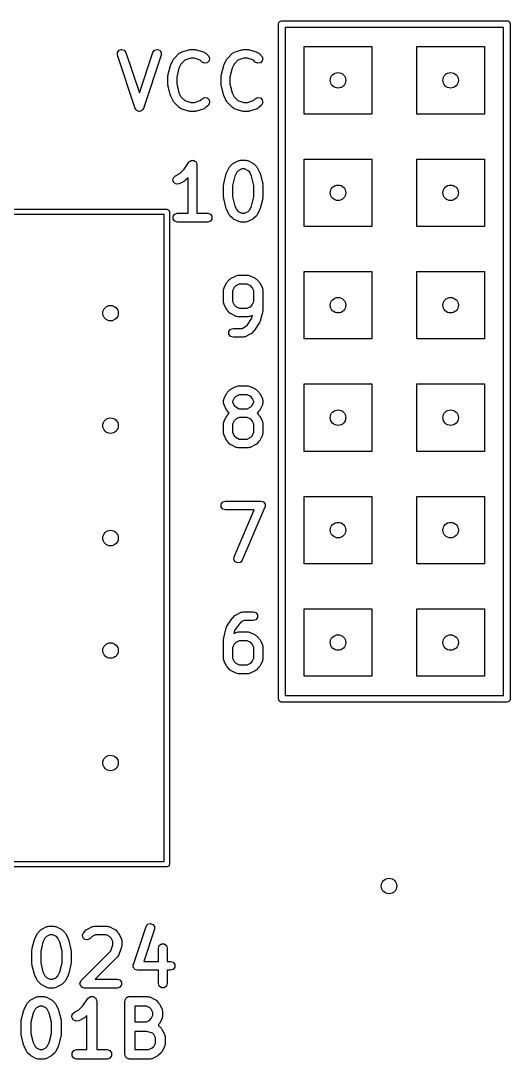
# Model space of a CAD drawing. Extents: x 0.3 to 1.31, y 0.25 to 1.75.
# Drawn here: x 0.873 to 1.308, y 0.246 to 1.169 of the extents above; entities that cross this region are included whole.
import ezdxf

# ---------------------------------------------------------------- set-up
doc = ezdxf.new("R2010")
doc.units = 0
doc.header["$MEASUREMENT"] = 0
doc.layers.add('BLACK', color=7, linetype='CONTINUOUS')

msp = doc.modelspace()

# ---------------------------------------------------------------- linework, layer by layer
at = {"layer": 'BLACK', "linetype": 'CONTINUOUS'}
for p, q in [((1.10177, 1.16654), (1.10184, 1.16692)), ((1.10177, 0.56654), (1.10177, 1.16654)), ((1.10182, 1.16705), (1.10188, 1.16716)), ((1.10184, 1.16692), (1.10182, 1.16705)), ((1.10188, 1.16716), (1.10195, 1.16755)), ((1.10195, 1.16755), (1.10244, 1.16813)), ((1.10244, 1.16813), (1.10283, 1.1688)), ((1.10283, 1.1688), (1.10308, 1.16889)), ((1.10308, 1.16889), (1.10325, 1.16909)), ((1.10325, 1.16909), (1.104, 1.16923)), ((1.104, 1.16923), (1.10472, 1.16949)), ((1.10472, 1.16949), (1.30472, 1.16949)), ((1.30472, 1.16949), (1.30511, 1.16942)), ((1.30511, 1.16942), (1.30524, 1.16944)), ((1.30524, 1.16944), (1.30535, 1.16938)), ((1.30535, 1.16938), (1.30573, 1.16931)), ((1.30573, 1.16931), (1.30632, 1.16882)), ((1.30632, 1.16882), (1.30699, 1.16843)), ((1.30699, 1.16843), (1.30708, 1.16818)), ((1.30708, 1.16818), (1.30728, 1.16801)), ((1.30728, 1.16801), (1.30741, 1.16726)), ((1.30741, 1.16726), (1.30768, 1.16654)), ((1.30768, 1.16654), (1.30768, 0.56654)), ((1.10768, 1.16358), (1.10768, 0.56949)), ((1.30177, 1.16358), (1.10768, 1.16358)), ((1.30177, 0.56949), (1.30177, 1.16358)), ((1.12472, 1.08654), (1.12472, 1.14654)), ((1.12472, 1.14654), (1.18472, 1.14654)), ((1.18472, 1.14654), (1.18472, 1.08654)), ((1.22472, 1.08654), (1.22472, 1.14654)), ((1.22472, 1.14654), (1.28472, 1.14654)), ((1.28472, 1.14654), (1.28472, 1.08654)), ((0.95868, 1.14124), (0.9601, 1.14322)), ((0.9587, 1.1388), (0.95868, 1.14124)), ((0.97445, 1.09156), (0.9587, 1.1388)), ((0.9601, 1.14322), (0.96241, 1.14399)), ((0.96241, 1.14399), (0.96473, 1.14325)), ((0.96473, 1.14325), (0.96617, 1.14129)), ((0.96617, 1.14129), (0.97818, 1.10526)), ((0.97818, 1.10526), (0.9902, 1.14129)), ((0.99767, 1.1388), (0.98192, 1.09156)), ((0.9902, 1.14129), (0.99164, 1.14325)), ((0.99164, 1.14325), (0.99396, 1.14399)), ((0.99396, 1.14399), (0.99627, 1.14322)), ((0.99627, 1.14322), (0.99769, 1.14124)), ((0.99769, 1.14124), (0.99767, 1.1388)), ((1.00886, 1.13552), (1.00915, 1.13608)), ((1.00915, 1.13608), (1.01364, 1.14058)), ((1.01364, 1.14058), (1.01445, 1.141)), ((1.01445, 1.141), (1.01518, 1.14153)), ((1.01518, 1.14153), (1.02193, 1.14378)), ((1.02382, 1.13611), (1.01856, 1.13436)), ((1.02193, 1.14378), (1.02257, 1.14379)), ((1.02257, 1.14379), (1.02318, 1.14399)), ((1.02318, 1.14399), (1.02768, 1.14399)), ((1.02704, 1.13611), (1.02382, 1.13611)), ((1.0323, 1.13436), (1.02704, 1.13611)), ((1.02768, 1.14399), (1.02828, 1.14379)), ((1.02828, 1.14379), (1.02892, 1.14378)), ((1.02892, 1.14378), (1.03567, 1.14153)), ((1.03567, 1.14153), (1.0364, 1.141)), ((1.0364, 1.141), (1.03721, 1.14058)), ((1.03721, 1.14058), (1.03946, 1.13833)), ((1.03946, 1.13833), (1.04056, 1.13617)), ((1.04056, 1.13617), (1.04018, 1.13376)), ((1.0561, 1.13552), (1.05639, 1.13608)), ((1.05639, 1.13608), (1.06089, 1.14058)), ((1.06089, 1.14058), (1.0617, 1.141)), ((1.0617, 1.141), (1.06243, 1.14153)), ((1.06243, 1.14153), (1.06918, 1.14378)), ((1.07106, 1.13611), (1.0658, 1.13436)), ((1.06918, 1.14378), (1.06982, 1.14379)), ((1.06982, 1.14379), (1.07042, 1.14399)), ((1.07042, 1.14399), (1.07492, 1.14399)), ((1.07428, 1.13611), (1.07106, 1.13611)), ((1.07954, 1.13436), (1.07428, 1.13611)), ((1.07492, 1.14399), (1.07553, 1.14379)), ((1.07553, 1.14379), (1.07617, 1.14378)), ((1.07617, 1.14378), (1.08292, 1.14153)), ((1.08292, 1.14153), (1.08365, 1.141)), ((1.08365, 1.141), (1.08445, 1.14058)), ((1.08445, 1.14058), (1.0867, 1.13833)), ((1.0867, 1.13833), (1.08781, 1.13617)), ((1.08781, 1.13617), (1.08743, 1.13376)), ((1.00361, 1.12076), (1.00586, 1.12976)), ((1.00586, 1.12976), (1.00609, 1.13013)), ((1.00609, 1.13013), (1.00616, 1.13056)), ((1.00616, 1.13056), (1.00841, 1.13506)), ((1.00841, 1.13506), (1.00886, 1.13552)), ((1.01339, 1.12743), (1.01137, 1.11932)), ((1.01517, 1.13097), (1.01339, 1.12743)), ((1.01856, 1.13436), (1.01517, 1.13097)), ((1.03389, 1.13277), (1.0323, 1.13436)), ((1.03606, 1.13166), (1.03389, 1.13277)), ((1.03846, 1.13204), (1.03606, 1.13166)), ((1.04018, 1.13376), (1.03846, 1.13204)), ((1.05085, 1.12076), (1.0531, 1.12976)), ((1.0531, 1.12976), (1.05334, 1.13013)), ((1.05334, 1.13013), (1.0534, 1.13056)), ((1.0534, 1.13056), (1.05565, 1.13506)), ((1.05565, 1.13506), (1.0561, 1.13552)), ((1.06064, 1.12743), (1.05861, 1.11932)), ((1.06241, 1.13097), (1.06064, 1.12743)), ((1.0658, 1.13436), (1.06241, 1.13097)), ((1.08114, 1.13277), (1.07954, 1.13436)), ((1.0833, 1.13166), (1.08114, 1.13277)), ((1.08571, 1.13204), (1.0833, 1.13166)), ((1.08743, 1.13376), (1.08571, 1.13204)), ((1.00349, 1.1198), (1.00364, 1.12027)), ((1.00349, 1.11305), (1.00349, 1.1198)), ((1.00364, 1.12027), (1.00361, 1.12076)), ((1.01137, 1.11932), (1.01137, 1.11354)), ((1.05074, 1.1198), (1.05089, 1.12027)), ((1.05074, 1.11305), (1.05074, 1.1198)), ((1.05089, 1.12027), (1.05085, 1.12076)), ((1.05861, 1.11932), (1.05861, 1.11354)), ((1.00364, 1.11259), (1.00349, 1.11305)), ((1.00361, 1.1121), (1.00364, 1.11259)), ((1.00586, 1.1031), (1.00361, 1.1121)), ((1.01137, 1.11354), (1.01339, 1.10543)), ((1.05089, 1.11259), (1.05074, 1.11305)), ((1.05085, 1.1121), (1.05089, 1.11259)), ((1.0531, 1.1031), (1.05085, 1.1121)), ((1.05861, 1.11354), (1.06064, 1.10543)), ((1.00609, 1.10273), (1.00586, 1.1031)), ((1.00616, 1.10229), (1.00609, 1.10273)), ((1.00841, 1.09779), (1.00616, 1.10229)), ((1.01339, 1.10543), (1.01517, 1.10189)), ((1.01517, 1.10189), (1.01856, 1.0985)), ((1.0323, 1.0985), (1.03389, 1.10009)), ((1.03389, 1.10009), (1.03606, 1.10119)), ((1.03606, 1.10119), (1.03846, 1.10081)), ((1.03846, 1.10081), (1.04018, 1.09909)), ((1.04018, 1.09909), (1.04056, 1.09669)), ((1.05334, 1.10273), (1.0531, 1.1031)), ((1.0534, 1.10229), (1.05334, 1.10273)), ((1.05565, 1.09779), (1.0534, 1.10229)), ((1.06064, 1.10543), (1.06241, 1.10189)), ((1.06241, 1.10189), (1.0658, 1.0985)), ((1.07954, 1.0985), (1.08114, 1.10009)), ((1.08114, 1.10009), (1.0833, 1.10119)), ((1.0833, 1.10119), (1.08571, 1.10081)), ((1.08571, 1.10081), (1.08743, 1.09909)), ((1.08743, 1.09909), (1.08781, 1.09669)), ((0.97515, 1.0906), (0.97445, 1.09156)), ((0.97585, 1.08964), (0.97515, 1.0906)), ((0.98121, 1.0906), (0.98052, 1.08964)), ((0.98192, 1.09156), (0.98121, 1.0906)), ((1.00886, 1.09734), (1.00841, 1.09779)), ((1.00915, 1.09677), (1.00886, 1.09734)), ((1.01364, 1.09227), (1.00915, 1.09677)), ((1.01445, 1.09186), (1.01364, 1.09227)), ((1.01518, 1.09132), (1.01445, 1.09186)), ((1.02193, 1.08907), (1.01518, 1.09132)), ((1.01856, 1.0985), (1.02382, 1.09674)), ((1.02382, 1.09674), (1.02704, 1.09674)), ((1.02704, 1.09674), (1.0323, 1.0985)), ((1.03567, 1.09132), (1.02892, 1.08907)), ((1.0364, 1.09186), (1.03567, 1.09132)), ((1.03721, 1.09227), (1.0364, 1.09186)), ((1.03946, 1.09452), (1.03721, 1.09227)), ((1.04056, 1.09669), (1.03946, 1.09452)), ((1.0561, 1.09734), (1.05565, 1.09779)), ((1.05639, 1.09677), (1.0561, 1.09734)), ((1.06089, 1.09227), (1.05639, 1.09677)), ((1.0617, 1.09186), (1.06089, 1.09227)), ((1.06243, 1.09132), (1.0617, 1.09186)), ((1.06918, 1.08907), (1.06243, 1.09132)), ((1.0658, 1.0985), (1.07106, 1.09674)), ((1.07106, 1.09674), (1.07428, 1.09674)), ((1.07428, 1.09674), (1.07954, 1.0985)), ((1.08292, 1.09132), (1.07617, 1.08907)), ((1.08365, 1.09186), (1.08292, 1.09132)), ((1.08445, 1.09227), (1.08365, 1.09186)), ((1.0867, 1.09452), (1.08445, 1.09227)), ((1.08781, 1.09669), (1.0867, 1.09452)), ((0.97588, 1.08963), (0.97585, 1.08964)), ((0.97589, 1.0896), (0.97588, 1.08963)), ((0.97703, 1.08924), (0.97589, 1.0896)), ((0.97815, 1.08887), (0.97703, 1.08924)), ((0.97818, 1.08888), (0.97815, 1.08887)), ((0.97821, 1.08887), (0.97818, 1.08888)), ((0.97934, 1.08924), (0.97821, 1.08887)), ((0.98047, 1.0896), (0.97934, 1.08924)), ((0.98049, 1.08963), (0.98047, 1.0896)), ((0.98052, 1.08964), (0.98049, 1.08963)), ((1.02257, 1.08907), (1.02193, 1.08907)), ((1.02318, 1.08887), (1.02257, 1.08907)), ((1.02768, 1.08887), (1.02318, 1.08887)), ((1.02828, 1.08907), (1.02768, 1.08887)), ((1.02892, 1.08907), (1.02828, 1.08907)), ((1.06982, 1.08907), (1.06918, 1.08907)), ((1.07042, 1.08887), (1.06982, 1.08907)), ((1.07492, 1.08887), (1.07042, 1.08887)), ((1.07553, 1.08907), (1.07492, 1.08887)), ((1.07617, 1.08907), (1.07553, 1.08907)), ((1.18472, 1.08654), (1.12472, 1.08654)), ((1.28472, 1.08654), (1.22472, 1.08654)), ((1.01787, 1.03738), (1.02215, 1.04381)), ((1.02215, 1.04381), (1.02222, 1.04386)), ((1.02222, 1.04386), (1.02224, 1.04394)), ((1.02224, 1.04394), (1.02317, 1.04461)), ((1.02317, 1.04461), (1.02406, 1.04532)), ((1.02406, 1.04532), (1.02414, 1.04532)), ((1.02414, 1.04532), (1.02421, 1.04537)), ((1.02421, 1.04537), (1.02535, 1.04537)), ((1.02535, 1.04537), (1.02649, 1.04541)), ((1.02649, 1.04541), (1.02656, 1.04537)), ((1.02656, 1.04537), (1.02664, 1.04537)), ((1.02664, 1.04537), (1.02757, 1.0447)), ((1.02757, 1.0447), (1.02852, 1.04406)), ((1.02852, 1.04406), (1.02855, 1.04399)), ((1.02855, 1.04399), (1.02861, 1.04394)), ((1.02861, 1.04394), (1.02897, 1.04285)), ((1.06191, 1.0429), (1.06641, 1.04515)), ((1.06641, 1.04515), (1.06731, 1.04528)), ((1.06731, 1.04528), (1.06817, 1.04556)), ((1.06817, 1.04556), (1.07267, 1.04556)), ((1.07267, 1.04556), (1.07353, 1.04528)), ((1.07353, 1.04528), (1.07443, 1.04515)), ((1.07443, 1.04515), (1.07893, 1.0429)), ((1.12472, 0.98654), (1.12472, 1.04654)), ((1.12472, 1.04654), (1.18472, 1.04654)), ((1.18472, 1.04654), (1.18472, 0.98654)), ((1.22472, 0.98654), (1.22472, 1.04654)), ((1.22472, 1.04654), (1.28472, 1.04654)), ((1.28472, 1.04654), (1.28472, 0.98654)), ((1.0141, 1.03361), (1.01787, 1.03738)), ((1.02897, 1.04285), (1.02936, 1.04178)), ((1.02936, 1.04178), (1.02934, 1.0417)), ((1.02934, 1.0417), (1.02936, 1.04162)), ((1.02936, 1.04162), (1.02936, 0.99832)), ((1.05559, 1.03395), (1.05565, 1.03439)), ((1.05565, 1.03439), (1.0579, 1.03889)), ((1.0579, 1.03889), (1.05835, 1.03934)), ((1.05835, 1.03934), (1.05864, 1.03991)), ((1.05864, 1.03991), (1.06089, 1.04216)), ((1.06089, 1.04216), (1.06146, 1.04245)), ((1.06146, 1.04245), (1.06191, 1.0429)), ((1.06466, 1.03479), (1.06289, 1.03125)), ((1.066, 1.03614), (1.06466, 1.03479)), ((1.0691, 1.03769), (1.066, 1.03614)), ((1.07174, 1.03769), (1.0691, 1.03769)), ((1.07484, 1.03614), (1.07174, 1.03769)), ((1.07619, 1.03479), (1.07484, 1.03614)), ((1.07796, 1.03125), (1.07619, 1.03479)), ((1.07893, 1.0429), (1.07939, 1.04245)), ((1.07939, 1.04245), (1.07996, 1.04216)), ((1.07996, 1.04216), (1.0822, 1.03991)), ((1.0822, 1.03991), (1.08249, 1.03934)), ((1.08249, 1.03934), (1.08294, 1.03889)), ((1.08294, 1.03889), (1.08519, 1.03439)), ((1.08519, 1.03439), (1.08526, 1.03395)), ((1.00804, 1.02754), (1.00844, 1.02994)), ((1.00912, 1.02536), (1.00804, 1.02754)), ((1.00844, 1.02994), (1.01017, 1.03165)), ((1.01128, 1.02424), (1.00912, 1.02536)), ((1.01017, 1.03165), (1.0141, 1.03361)), ((1.01819, 1.02685), (1.01369, 1.0246)), ((1.01864, 1.0273), (1.01819, 1.02685)), ((1.01921, 1.02759), (1.01864, 1.0273)), ((1.02149, 1.02987), (1.01921, 1.02759)), ((1.02149, 0.99832), (1.02149, 1.02987)), ((1.0531, 1.02458), (1.05535, 1.03358)), ((1.05535, 1.03358), (1.05559, 1.03395)), ((1.06289, 1.03125), (1.06086, 1.02314)), ((1.07998, 1.02314), (1.07796, 1.03125)), ((1.08526, 1.03395), (1.08549, 1.03358)), ((1.08549, 1.03358), (1.08774, 1.02458)), ((1.01369, 1.0246), (1.01128, 1.02424)), ((1.05299, 1.02363), (1.05314, 1.02409)), ((1.05299, 1.01238), (1.05299, 1.02363)), ((1.05314, 1.02409), (1.0531, 1.02458)), ((1.06086, 1.02314), (1.06086, 1.01286)), ((1.07998, 1.01286), (1.07998, 1.02314)), ((1.08774, 1.02458), (1.08771, 1.02409)), ((1.08771, 1.02409), (1.08786, 1.02363)), ((1.08786, 1.02363), (1.08786, 1.01238)), ((1.05314, 1.01191), (1.05299, 1.01238)), ((1.0531, 1.01142), (1.05314, 1.01191)), ((1.05535, 1.00242), (1.0531, 1.01142)), ((1.06086, 1.01286), (1.06289, 1.00475)), ((1.07796, 1.00475), (1.07998, 1.01286)), ((1.08774, 1.01142), (1.08549, 1.00242)), ((1.08786, 1.01238), (1.08771, 1.01191)), ((1.08771, 1.01191), (1.08774, 1.01142)), ((0.60256, 1.00181), (1.00256, 1.00181)), ((1.00256, 1.00181), (1.00423, 1.00112)), ((1.00423, 1.00112), (1.00492, 0.99945)), ((1.00492, 0.99945), (1.00492, 0.41945)), ((1.00819, 0.9956), (1.00962, 0.99757)), ((1.00962, 0.99757), (1.01193, 0.99832)), ((1.01193, 0.99832), (1.02149, 0.99832)), ((1.02936, 0.99832), (1.03893, 0.99832)), ((1.03893, 0.99832), (1.04124, 0.99757)), ((1.04124, 0.99757), (1.04267, 0.9956)), ((1.05559, 1.00205), (1.05535, 1.00242)), ((1.05565, 1.00162), (1.05559, 1.00205)), ((1.0579, 0.99712), (1.05565, 1.00162)), ((1.06289, 1.00475), (1.06466, 1.00121)), ((1.06466, 1.00121), (1.066, 0.99987)), ((1.066, 0.99987), (1.0691, 0.99832)), ((1.0691, 0.99832), (1.07174, 0.99832)), ((1.07174, 0.99832), (1.07484, 0.99987)), ((1.07484, 0.99987), (1.07619, 1.00121)), ((1.07619, 1.00121), (1.07796, 1.00475)), ((1.08519, 1.00162), (1.08294, 0.99712)), ((1.08526, 1.00205), (1.08519, 1.00162)), ((1.08549, 1.00242), (1.08526, 1.00205)), ((1.0002, 0.99709), (0.60492, 0.99709)), ((1.0002, 0.42181), (1.0002, 0.99709)), ((1.00819, 0.99316), (1.00819, 0.9956)), ((1.00962, 0.9912), (1.00819, 0.99316)), ((1.01193, 0.99044), (1.00962, 0.9912)), ((1.03893, 0.99044), (1.01193, 0.99044)), ((1.04124, 0.9912), (1.03893, 0.99044)), ((1.04267, 0.99316), (1.04124, 0.9912)), ((1.04267, 0.9956), (1.04267, 0.99316)), ((1.05835, 0.99666), (1.0579, 0.99712)), ((1.05864, 0.9961), (1.05835, 0.99666)), ((1.06089, 0.99385), (1.05864, 0.9961)), ((1.06146, 0.99356), (1.06089, 0.99385)), ((1.06191, 0.99311), (1.06146, 0.99356)), ((1.06641, 0.99086), (1.06191, 0.99311)), ((1.06731, 0.99072), (1.06641, 0.99086)), ((1.06817, 0.99044), (1.06731, 0.99072)), ((1.07267, 0.99044), (1.06817, 0.99044)), ((1.07353, 0.99072), (1.07267, 0.99044)), ((1.07443, 0.99086), (1.07353, 0.99072)), ((1.07893, 0.99311), (1.07443, 0.99086)), ((1.07939, 0.99356), (1.07893, 0.99311)), ((1.07996, 0.99385), (1.07939, 0.99356)), ((1.0822, 0.9961), (1.07996, 0.99385)), ((1.08249, 0.99666), (1.0822, 0.9961)), ((1.08294, 0.99712), (1.08249, 0.99666)), ((1.18472, 0.98654), (1.12472, 0.98654)), ((1.28472, 0.98654), (1.22472, 0.98654)), ((1.05966, 0.94053), (1.06416, 0.94278)), ((1.06416, 0.94278), (1.06506, 0.94292)), ((1.06506, 0.94292), (1.06592, 0.9432)), ((1.06592, 0.9432), (1.07492, 0.9432)), ((1.07492, 0.9432), (1.07578, 0.94292)), ((1.07578, 0.94292), (1.07668, 0.94278)), ((1.07668, 0.94278), (1.08118, 0.94053)), ((1.12472, 0.88654), (1.12472, 0.94654)), ((1.12472, 0.94654), (1.18472, 0.94654)), ((1.18472, 0.94654), (1.18472, 0.88654)), ((1.22472, 0.88654), (1.22472, 0.94654)), ((1.22472, 0.94654), (1.28472, 0.94654)), ((1.28472, 0.94654), (1.28472, 0.88654)), ((1.0534, 0.93202), (1.05565, 0.93652)), ((1.05565, 0.93652), (1.0561, 0.93698)), ((1.0561, 0.93698), (1.05639, 0.93755)), ((1.05639, 0.93755), (1.05864, 0.9398)), ((1.05864, 0.9398), (1.05921, 0.94009)), ((1.05921, 0.94009), (1.05966, 0.94053)), ((1.06376, 0.93378), (1.06241, 0.93243)), ((1.06685, 0.93533), (1.06376, 0.93378)), ((1.07399, 0.93533), (1.06685, 0.93533)), ((1.07709, 0.93378), (1.07399, 0.93533)), ((1.07843, 0.93243), (1.07709, 0.93378)), ((1.08118, 0.94053), (1.08164, 0.94009)), ((1.08164, 0.94009), (1.0822, 0.9398)), ((1.0822, 0.9398), (1.08445, 0.93755)), ((1.08445, 0.93755), (1.08474, 0.93698)), ((1.08474, 0.93698), (1.08519, 0.93652)), ((1.08519, 0.93652), (1.08744, 0.93202)), ((1.05299, 0.93026), (1.05327, 0.93113)), ((1.05299, 0.91901), (1.05299, 0.93026)), ((1.05327, 0.93113), (1.0534, 0.93202)), ((1.06241, 0.93243), (1.06086, 0.92933)), ((1.06086, 0.92933), (1.06086, 0.91994)), ((1.07998, 0.92933), (1.07843, 0.93243)), ((1.07998, 0.91994), (1.07998, 0.92933)), ((1.08744, 0.93202), (1.08758, 0.93113)), ((1.08758, 0.93113), (1.08786, 0.93026)), ((1.08786, 0.93026), (1.08786, 0.91227)), ((1.05327, 0.91815), (1.05299, 0.91901)), ((1.0534, 0.91725), (1.05327, 0.91815)), ((1.05565, 0.91275), (1.0534, 0.91725)), ((1.06086, 0.91994), (1.06241, 0.91685)), ((1.06241, 0.91685), (1.06376, 0.9155)), ((1.06376, 0.9155), (1.06685, 0.91395)), ((1.07399, 0.91395), (1.07709, 0.9155)), ((1.07709, 0.9155), (1.07843, 0.91685)), ((1.07843, 0.91685), (1.07998, 0.91994)), ((1.0561, 0.9123), (1.05565, 0.91275)), ((1.05639, 0.91173), (1.0561, 0.9123)), ((1.05864, 0.90948), (1.05639, 0.91173)), ((1.05921, 0.90919), (1.05864, 0.90948)), ((1.05966, 0.90874), (1.05921, 0.90919)), ((1.06416, 0.90649), (1.05966, 0.90874)), ((1.06506, 0.90636), (1.06416, 0.90649)), ((1.06592, 0.90608), (1.06506, 0.90636)), ((1.07492, 0.90608), (1.06592, 0.90608)), ((1.06685, 0.91395), (1.07399, 0.91395)), ((1.07578, 0.90636), (1.07492, 0.90608)), ((1.07668, 0.90649), (1.07578, 0.90636)), ((1.07867, 0.90749), (1.07668, 0.90649)), ((1.07802, 0.90488), (1.07867, 0.90749)), ((1.08774, 0.91131), (1.08549, 0.90231)), ((1.08786, 0.91227), (1.08771, 0.9118)), ((1.08771, 0.9118), (1.08774, 0.91131)), ((1.05911, 0.8952), (1.06142, 0.89596)), ((1.06142, 0.89596), (1.06949, 0.89596)), ((1.06949, 0.89596), (1.07259, 0.8975)), ((1.07259, 0.8975), (1.07411, 0.89903)), ((1.07411, 0.89903), (1.07802, 0.90488)), ((1.08495, 0.90108), (1.08045, 0.89433)), ((1.08513, 0.90174), (1.08495, 0.90108)), ((1.08549, 0.90231), (1.08513, 0.90174)), ((1.05768, 0.89323), (1.05911, 0.8952)), ((1.05768, 0.8908), (1.05768, 0.89323)), ((1.05911, 0.88883), (1.05768, 0.8908)), ((1.06142, 0.88808), (1.05911, 0.88883)), ((1.07042, 0.88808), (1.06142, 0.88808)), ((1.07129, 0.88836), (1.07042, 0.88808)), ((1.07218, 0.8885), (1.07129, 0.88836)), ((1.07668, 0.89075), (1.07218, 0.8885)), ((1.07714, 0.89119), (1.07668, 0.89075)), ((1.07771, 0.89148), (1.07714, 0.89119)), ((1.07996, 0.89373), (1.07771, 0.89148)), ((1.08014, 0.89409), (1.07996, 0.89373)), ((1.08045, 0.89433), (1.08014, 0.89409)), ((1.18472, 0.88654), (1.12472, 0.88654)), ((1.28472, 0.88654), (1.22472, 0.88654)), ((1.05639, 0.83912), (1.05864, 0.84137)), ((1.05864, 0.84137), (1.05921, 0.84166)), ((1.05921, 0.84166), (1.05966, 0.84211)), ((1.05966, 0.84211), (1.06416, 0.84436)), ((1.06416, 0.84436), (1.06506, 0.84449)), ((1.06506, 0.84449), (1.06592, 0.84477)), ((1.06592, 0.84477), (1.07492, 0.84477)), ((1.07492, 0.84477), (1.07578, 0.84449)), ((1.07578, 0.84449), (1.07668, 0.84436)), ((1.07668, 0.84436), (1.08118, 0.84211)), ((1.08118, 0.84211), (1.08164, 0.84166)), ((1.08164, 0.84166), (1.0822, 0.84137)), ((1.0822, 0.84137), (1.08445, 0.83912)), ((1.12472, 0.78654), (1.12472, 0.84654)), ((1.12472, 0.84654), (1.18472, 0.84654)), ((1.18472, 0.84654), (1.18472, 0.78654)), ((1.22472, 0.78654), (1.22472, 0.84654)), ((1.22472, 0.84654), (1.28472, 0.84654)), ((1.28472, 0.84654), (1.28472, 0.78654)), ((1.05299, 0.83184), (1.05327, 0.8327)), ((1.05299, 0.82959), (1.05299, 0.83184)), ((1.05327, 0.8327), (1.0534, 0.8336)), ((1.0534, 0.8336), (1.05565, 0.8381)), ((1.05565, 0.8381), (1.0561, 0.83855)), ((1.0561, 0.83855), (1.05639, 0.83912)), ((1.06241, 0.83401), (1.06086, 0.83091)), ((1.06376, 0.83535), (1.06241, 0.83401)), ((1.06685, 0.8369), (1.06376, 0.83535)), ((1.07399, 0.8369), (1.06685, 0.8369)), ((1.07709, 0.83535), (1.07399, 0.8369)), ((1.07843, 0.83401), (1.07709, 0.83535)), ((1.07998, 0.83091), (1.07843, 0.83401)), ((1.08445, 0.83912), (1.08474, 0.83855)), ((1.08474, 0.83855), (1.08519, 0.8381)), ((1.08519, 0.8381), (1.08744, 0.8336)), ((1.08744, 0.8336), (1.08758, 0.8327)), ((1.08758, 0.8327), (1.08786, 0.83184)), ((1.08786, 0.83184), (1.08786, 0.82959)), ((1.05327, 0.82873), (1.05299, 0.82959)), ((1.0534, 0.82783), (1.05327, 0.82873)), ((1.05565, 0.82333), (1.0534, 0.82783)), ((1.0561, 0.82287), (1.05565, 0.82333)), ((1.05639, 0.8223), (1.0561, 0.82287)), ((1.05811, 0.82059), (1.05639, 0.8223)), ((1.06086, 0.83091), (1.06086, 0.83052)), ((1.06086, 0.83052), (1.06241, 0.82742)), ((1.06241, 0.82742), (1.06376, 0.82607)), ((1.06376, 0.82607), (1.06685, 0.82453)), ((1.06685, 0.82453), (1.07399, 0.82453)), ((1.07399, 0.82453), (1.07709, 0.82607)), ((1.07709, 0.82607), (1.07843, 0.82742)), ((1.07843, 0.82742), (1.07998, 0.83052)), ((1.07998, 0.83052), (1.07998, 0.83091)), ((1.08445, 0.8223), (1.08274, 0.82059)), ((1.08474, 0.82287), (1.08445, 0.8223)), ((1.08519, 0.82333), (1.08474, 0.82287)), ((1.08744, 0.82783), (1.08519, 0.82333)), ((1.08758, 0.82873), (1.08744, 0.82783)), ((1.08786, 0.82959), (1.08758, 0.82873)), ((1.05327, 0.81245), (1.0534, 0.81335)), ((1.0534, 0.81335), (1.05565, 0.81785)), ((1.05565, 0.81785), (1.0561, 0.81831)), ((1.0561, 0.81831), (1.05639, 0.81887)), ((1.05639, 0.81887), (1.05811, 0.82059)), ((1.06241, 0.81376), (1.06086, 0.81066)), ((1.06376, 0.8151), (1.06241, 0.81376)), ((1.06685, 0.81665), (1.06376, 0.8151)), ((1.07399, 0.81665), (1.06685, 0.81665)), ((1.07709, 0.8151), (1.07399, 0.81665)), ((1.07843, 0.81376), (1.07709, 0.8151)), ((1.07998, 0.81066), (1.07843, 0.81376)), ((1.08274, 0.82059), (1.08445, 0.81887)), ((1.08445, 0.81887), (1.08474, 0.81831)), ((1.08474, 0.81831), (1.08519, 0.81785)), ((1.08519, 0.81785), (1.08744, 0.81335)), ((1.08744, 0.81335), (1.08758, 0.81245)), ((1.05299, 0.81159), (1.05327, 0.81245)), ((1.05299, 0.80259), (1.05299, 0.81159)), ((1.06086, 0.81066), (1.06086, 0.80352)), ((1.06086, 0.80352), (1.06241, 0.80042)), ((1.07843, 0.80042), (1.07998, 0.80352)), ((1.07998, 0.80352), (1.07998, 0.81066)), ((1.08758, 0.81245), (1.08786, 0.81159)), ((1.08786, 0.81159), (1.08786, 0.80259)), ((1.05327, 0.80173), (1.05299, 0.80259)), ((1.0534, 0.80083), (1.05327, 0.80173)), ((1.05565, 0.79633), (1.0534, 0.80083)), ((1.0561, 0.79588), (1.05565, 0.79633)), ((1.05639, 0.79531), (1.0561, 0.79588)), ((1.05864, 0.79306), (1.05639, 0.79531)), ((1.06241, 0.80042), (1.06376, 0.79908)), ((1.06376, 0.79908), (1.06685, 0.79753)), ((1.06685, 0.79753), (1.07399, 0.79753)), ((1.07399, 0.79753), (1.07709, 0.79908)), ((1.07709, 0.79908), (1.07843, 0.80042)), ((1.08445, 0.79531), (1.0822, 0.79306)), ((1.08474, 0.79588), (1.08445, 0.79531)), ((1.08519, 0.79633), (1.08474, 0.79588)), ((1.08744, 0.80083), (1.08519, 0.79633)), ((1.08758, 0.80173), (1.08744, 0.80083)), ((1.08786, 0.80259), (1.08758, 0.80173)), ((1.05921, 0.79277), (1.05864, 0.79306)), ((1.05966, 0.79232), (1.05921, 0.79277)), ((1.06416, 0.79007), (1.05966, 0.79232)), ((1.06506, 0.78994), (1.06416, 0.79007)), ((1.06592, 0.78966), (1.06506, 0.78994)), ((1.07492, 0.78966), (1.06592, 0.78966)), ((1.07578, 0.78994), (1.07492, 0.78966)), ((1.07668, 0.79007), (1.07578, 0.78994)), ((1.08118, 0.79232), (1.07668, 0.79007)), ((1.08164, 0.79277), (1.08118, 0.79232)), ((1.0822, 0.79306), (1.08164, 0.79277)), ((1.18472, 0.78654), (1.12472, 0.78654)), ((1.28472, 0.78654), (1.22472, 0.78654)), ((1.05093, 0.73969), (1.05236, 0.74166)), ((1.05093, 0.73726), (1.05093, 0.73969)), ((1.05236, 0.74166), (1.05467, 0.74241)), ((1.05467, 0.74241), (1.08617, 0.74241)), ((1.08617, 0.74241), (1.08635, 0.74235)), ((1.08635, 0.74235), (1.08653, 0.7424)), ((1.08653, 0.7424), (1.08749, 0.74198)), ((1.08749, 0.74198), (1.08848, 0.74166)), ((1.08848, 0.74166), (1.08859, 0.74151)), ((1.08859, 0.74151), (1.08876, 0.74144)), ((1.08876, 0.74144), (1.0893, 0.74054)), ((1.0893, 0.74054), (1.08991, 0.73969)), ((1.08991, 0.73969), (1.08991, 0.73951)), ((1.08991, 0.73951), (1.09001, 0.73935)), ((1.09001, 0.73935), (1.08991, 0.7383)), ((1.12472, 0.68654), (1.12472, 0.74654)), ((1.12472, 0.74654), (1.18472, 0.74654)), ((1.18472, 0.74654), (1.18472, 0.68654)), ((1.22472, 0.68654), (1.22472, 0.74654)), ((1.22472, 0.74654), (1.28472, 0.74654)), ((1.28472, 0.74654), (1.28472, 0.68654)), ((1.05236, 0.73529), (1.05093, 0.73726)), ((1.05467, 0.73454), (1.05236, 0.73529)), ((1.0802, 0.73454), (1.05467, 0.73454)), ((1.0623, 0.69278), (1.0802, 0.73454)), ((1.08979, 0.73692), (1.06954, 0.68968)), ((1.08981, 0.73711), (1.08979, 0.73692)), ((1.08991, 0.73726), (1.08981, 0.73711)), ((1.08991, 0.7383), (1.08991, 0.73726)), ((1.06208, 0.69036), (1.0623, 0.69278)), ((1.06333, 0.68827), (1.06208, 0.69036)), ((1.06557, 0.68731), (1.06333, 0.68827)), ((1.06794, 0.68785), (1.06557, 0.68731)), ((1.06954, 0.68968), (1.06794, 0.68785)), ((1.18472, 0.68654), (1.12472, 0.68654)), ((1.28472, 0.68654), (1.22472, 0.68654)), ((1.12472, 0.58654), (1.12472, 0.64654)), ((1.12472, 0.64654), (1.18472, 0.64654)), ((1.18472, 0.64654), (1.18472, 0.58654)), ((1.22472, 0.58654), (1.22472, 0.64654)), ((1.22472, 0.64654), (1.28472, 0.64654)), ((1.28472, 0.64654), (1.28472, 0.58654)), ((1.0559, 0.63098), (1.0604, 0.63773)), ((1.0604, 0.63773), (1.06071, 0.63798)), ((1.06071, 0.63798), (1.06089, 0.63833)), ((1.06089, 0.63833), (1.06314, 0.64058)), ((1.06314, 0.64058), (1.06371, 0.64087)), ((1.06371, 0.64087), (1.06416, 0.64132)), ((1.06416, 0.64132), (1.06866, 0.64357)), ((1.06866, 0.64357), (1.06956, 0.64371)), ((1.06956, 0.64371), (1.07042, 0.64399)), ((1.07042, 0.64399), (1.07942, 0.64399)), ((1.07942, 0.64399), (1.08174, 0.64323)), ((1.08174, 0.64323), (1.08317, 0.64127)), ((1.08317, 0.63883), (1.08174, 0.63686)), ((1.08317, 0.64127), (1.08317, 0.63883)), ((1.0531, 0.62076), (1.05535, 0.62976)), ((1.05535, 0.62976), (1.05571, 0.63033)), ((1.05571, 0.63033), (1.0559, 0.63098)), ((1.06673, 0.63304), (1.06283, 0.62718)), ((1.06825, 0.63456), (1.06673, 0.63304)), ((1.07135, 0.63611), (1.06825, 0.63456)), ((1.07942, 0.63611), (1.07135, 0.63611)), ((1.08174, 0.63686), (1.07942, 0.63611)), ((1.05299, 0.6198), (1.05314, 0.62027)), ((1.05299, 0.6018), (1.05299, 0.6198)), ((1.05314, 0.62027), (1.0531, 0.62076)), ((1.06283, 0.62718), (1.06218, 0.62458)), ((1.06218, 0.62458), (1.06416, 0.62557)), ((1.06416, 0.62557), (1.06506, 0.62571)), ((1.06506, 0.62571), (1.06592, 0.62599)), ((1.06592, 0.62599), (1.07492, 0.62599)), ((1.07492, 0.62599), (1.07578, 0.62571)), ((1.07578, 0.62571), (1.07668, 0.62557)), ((1.07668, 0.62557), (1.08118, 0.62332)), ((1.08118, 0.62332), (1.08164, 0.62288)), ((1.08164, 0.62288), (1.0822, 0.62259)), ((1.0822, 0.62259), (1.08445, 0.62034)), ((1.08445, 0.62034), (1.08474, 0.61977)), ((1.08474, 0.61977), (1.08519, 0.61931)), ((1.08519, 0.61931), (1.08744, 0.61481)), ((1.06241, 0.61522), (1.06086, 0.61212)), ((1.06086, 0.61212), (1.06086, 0.60273)), ((1.06376, 0.61657), (1.06241, 0.61522)), ((1.06685, 0.61811), (1.06376, 0.61657)), ((1.07399, 0.61811), (1.06685, 0.61811)), ((1.07709, 0.61657), (1.07399, 0.61811)), ((1.07843, 0.61522), (1.07709, 0.61657)), ((1.07998, 0.61212), (1.07843, 0.61522)), ((1.07998, 0.60273), (1.07998, 0.61212)), ((1.08744, 0.61481), (1.08758, 0.61392)), ((1.08758, 0.61392), (1.08786, 0.61305)), ((1.08786, 0.61305), (1.08786, 0.6018)), ((1.05327, 0.60094), (1.05299, 0.6018)), ((1.0534, 0.60004), (1.05327, 0.60094)), ((1.06086, 0.60273), (1.06241, 0.59964)), ((1.07843, 0.59964), (1.07998, 0.60273)), ((1.08758, 0.60094), (1.08744, 0.60004)), ((1.08786, 0.6018), (1.08758, 0.60094)), ((1.05565, 0.59554), (1.0534, 0.60004)), ((1.0561, 0.59509), (1.05565, 0.59554)), ((1.05639, 0.59452), (1.0561, 0.59509)), ((1.05864, 0.59227), (1.05639, 0.59452)), ((1.05921, 0.59198), (1.05864, 0.59227)), ((1.05966, 0.59153), (1.05921, 0.59198)), ((1.06416, 0.58928), (1.05966, 0.59153)), ((1.06241, 0.59964), (1.06376, 0.59829)), ((1.06376, 0.59829), (1.06685, 0.59674)), ((1.06685, 0.59674), (1.07399, 0.59674)), ((1.07399, 0.59674), (1.07709, 0.59829)), ((1.08118, 0.59153), (1.07668, 0.58928)), ((1.07709, 0.59829), (1.07843, 0.59964)), ((1.08164, 0.59198), (1.08118, 0.59153)), ((1.0822, 0.59227), (1.08164, 0.59198)), ((1.08445, 0.59452), (1.0822, 0.59227)), ((1.08474, 0.59509), (1.08445, 0.59452)), ((1.08519, 0.59554), (1.08474, 0.59509)), ((1.08744, 0.60004), (1.08519, 0.59554)), ((1.06506, 0.58915), (1.06416, 0.58928)), ((1.06592, 0.58887), (1.06506, 0.58915)), ((1.07492, 0.58887), (1.06592, 0.58887)), ((1.07578, 0.58915), (1.07492, 0.58887)), ((1.07668, 0.58928), (1.07578, 0.58915)), ((1.18472, 0.58654), (1.12472, 0.58654)), ((1.28472, 0.58654), (1.22472, 0.58654)), ((1.10203, 0.56581), (1.10177, 0.56654)), ((1.10217, 0.56506), (1.10203, 0.56581)), ((1.10237, 0.56489), (1.10217, 0.56506)), ((1.10246, 0.56464), (1.10237, 0.56489)), ((1.10313, 0.56425), (1.10246, 0.56464)), ((1.10371, 0.56376), (1.10313, 0.56425)), ((1.1041, 0.56369), (1.10371, 0.56376)), ((1.10421, 0.56363), (1.1041, 0.56369)), ((1.10434, 0.56365), (1.10421, 0.56363)), ((1.10472, 0.56358), (1.10434, 0.56365)), ((1.30472, 0.56358), (1.10472, 0.56358)), ((1.10768, 0.56949), (1.30177, 0.56949)), ((1.30545, 0.56385), (1.30472, 0.56358)), ((1.3062, 0.56398), (1.30545, 0.56385)), ((1.30637, 0.56418), (1.3062, 0.56398)), ((1.30662, 0.56427), (1.30637, 0.56418)), ((1.30701, 0.56494), (1.30662, 0.56427)), ((1.3075, 0.56553), (1.30701, 0.56494)), ((1.30757, 0.56591), (1.3075, 0.56553)), ((1.30763, 0.56602), (1.30757, 0.56591)), ((1.30768, 0.56654), (1.30761, 0.56615)), ((1.30761, 0.56615), (1.30763, 0.56602)), ((1.00256, 0.41709), (0.60256, 0.41709)), ((0.60492, 0.42181), (1.0002, 0.42181)), ((1.00423, 0.41778), (1.00256, 0.41709)), ((1.00492, 0.41945), (1.00423, 0.41778)), ((0.88829, 0.35881), (0.89054, 0.36106)), ((0.89054, 0.36106), (0.89111, 0.36135)), ((0.89111, 0.36135), (0.89157, 0.36179)), ((0.89157, 0.36179), (0.89606, 0.36404)), ((0.89606, 0.36404), (0.89696, 0.36418)), ((0.89696, 0.36418), (0.89783, 0.36446)), ((0.89783, 0.36446), (0.90232, 0.36446)), ((0.90232, 0.36446), (0.90319, 0.36418)), ((0.90319, 0.36418), (0.90409, 0.36404)), ((0.90409, 0.36404), (0.90858, 0.36179)), ((0.90858, 0.36179), (0.90904, 0.36135)), ((0.90904, 0.36135), (0.90961, 0.36106)), ((0.90961, 0.36106), (0.91186, 0.35881)), ((0.92879, 0.35881), (0.93104, 0.36106)), ((0.93104, 0.36106), (0.93161, 0.36135)), ((0.93161, 0.36135), (0.93206, 0.36179)), ((0.93206, 0.36179), (0.93656, 0.36404)), ((0.93656, 0.36404), (0.93746, 0.36418)), ((0.93746, 0.36418), (0.93832, 0.36446)), ((0.93832, 0.36446), (0.94957, 0.36446)), ((0.94957, 0.36446), (0.95043, 0.36418)), ((0.95043, 0.36418), (0.95133, 0.36404)), ((0.95133, 0.36404), (0.95583, 0.36179)), ((0.95583, 0.36179), (0.95628, 0.36135)), ((0.95628, 0.36135), (0.95685, 0.36106)), ((0.95685, 0.36106), (0.9591, 0.35881)), ((0.97283, 0.33027), (0.98408, 0.36402)), ((0.99155, 0.36153), (0.98203, 0.33296)), ((0.98408, 0.36402), (0.98552, 0.36597)), ((0.98552, 0.36597), (0.98784, 0.36671)), ((0.98784, 0.36671), (0.99015, 0.36594)), ((0.99015, 0.36594), (0.99157, 0.36396)), ((0.99157, 0.36396), (0.99155, 0.36153)), ((0.88276, 0.34348), (0.88501, 0.35248)), ((0.88501, 0.35248), (0.88524, 0.35285)), ((0.88524, 0.35285), (0.88531, 0.35328)), ((0.88531, 0.35328), (0.88755, 0.35778)), ((0.88755, 0.35778), (0.888, 0.35824)), ((0.888, 0.35824), (0.88829, 0.35881)), ((0.89431, 0.35369), (0.89254, 0.35015)), ((0.89566, 0.35504), (0.89431, 0.35369)), ((0.89875, 0.35658), (0.89566, 0.35504)), ((0.9014, 0.35658), (0.89875, 0.35658)), ((0.90449, 0.35504), (0.9014, 0.35658)), ((0.90584, 0.35369), (0.90449, 0.35504)), ((0.90761, 0.35015), (0.90584, 0.35369)), ((0.91186, 0.35881), (0.91215, 0.35824)), ((0.91215, 0.35824), (0.9126, 0.35778)), ((0.9126, 0.35778), (0.91485, 0.35328)), ((0.91485, 0.35328), (0.91491, 0.35285)), ((0.91491, 0.35285), (0.91514, 0.35248)), ((0.91514, 0.35248), (0.91739, 0.34348)), ((0.92768, 0.35664), (0.92879, 0.35881)), ((0.92806, 0.35424), (0.92768, 0.35664)), ((0.92978, 0.35251), (0.92806, 0.35424)), ((0.93219, 0.35213), (0.92978, 0.35251)), ((0.93435, 0.35324), (0.93219, 0.35213)), ((0.93615, 0.35504), (0.93435, 0.35324)), ((0.93925, 0.35658), (0.93615, 0.35504)), ((0.94864, 0.35658), (0.93925, 0.35658)), ((0.95174, 0.35504), (0.94864, 0.35658)), ((0.95308, 0.35369), (0.95174, 0.35504)), ((0.95463, 0.35059), (0.95308, 0.35369)), ((0.9591, 0.35881), (0.95939, 0.35824)), ((0.95939, 0.35824), (0.95984, 0.35778)), ((0.95984, 0.35778), (0.96209, 0.35328)), ((0.96209, 0.35328), (0.96222, 0.35239)), ((0.96222, 0.35239), (0.9625, 0.35152)), ((0.9625, 0.35152), (0.9625, 0.34702)), ((0.88264, 0.34252), (0.88279, 0.34299)), ((0.88264, 0.33128), (0.88264, 0.34252)), ((0.88279, 0.34299), (0.88276, 0.34348)), ((0.89254, 0.35015), (0.89051, 0.34204)), ((0.89051, 0.34204), (0.89051, 0.33176)), ((0.90964, 0.34204), (0.90761, 0.35015)), ((0.90964, 0.33176), (0.90964, 0.34204)), ((0.91739, 0.34348), (0.91736, 0.34299)), ((0.91736, 0.34299), (0.91751, 0.34252)), ((0.91751, 0.34252), (0.91751, 0.33128)), ((0.92654, 0.31606), (0.95288, 0.3424)), ((0.95288, 0.3424), (0.95463, 0.34766)), ((0.95463, 0.34766), (0.95463, 0.35059)), ((0.9623, 0.34578), (0.96005, 0.33903)), ((0.96231, 0.34642), (0.9623, 0.34578)), ((0.9625, 0.34702), (0.96231, 0.34642)), ((0.99513, 0.34477), (0.99588, 0.34709)), ((0.99513, 0.33296), (0.99513, 0.34477)), ((0.99588, 0.34709), (0.99785, 0.34852)), ((0.99785, 0.34852), (1.00028, 0.34852)), ((1.00028, 0.34852), (1.00225, 0.34709)), ((1.00225, 0.34709), (1.003, 0.34477)), ((1.003, 0.34477), (1.003, 0.33296)), ((0.9591, 0.33749), (0.93883, 0.31721)), ((0.95951, 0.3383), (0.9591, 0.33749)), ((0.96005, 0.33903), (0.95951, 0.3383)), ((0.98203, 0.33296), (0.99513, 0.33296)), ((1.003, 0.33296), (1.00581, 0.33296)), ((1.00581, 0.33296), (1.00813, 0.33221)), ((0.88279, 0.33081), (0.88264, 0.33128)), ((0.88276, 0.33032), (0.88279, 0.33081)), ((0.88501, 0.32132), (0.88276, 0.33032)), ((0.89051, 0.33176), (0.89254, 0.32365)), ((0.89254, 0.32365), (0.89431, 0.32011)), ((0.90584, 0.32011), (0.90761, 0.32365)), ((0.90761, 0.32365), (0.90964, 0.33176)), ((0.91739, 0.33032), (0.91514, 0.32132)), ((0.91751, 0.33128), (0.91736, 0.33081)), ((0.91736, 0.33081), (0.91739, 0.33032)), ((0.97281, 0.32784), (0.97282, 0.32904)), ((0.97282, 0.32782), (0.97281, 0.32784)), ((0.97282, 0.33024), (0.97283, 0.33026)), ((0.97282, 0.32904), (0.97282, 0.33024)), ((0.97282, 0.32781), (0.97282, 0.32782)), ((0.97353, 0.32684), (0.97282, 0.32781)), ((0.97283, 0.33026), (0.97283, 0.33027)), ((0.97423, 0.32586), (0.97353, 0.32684)), ((0.97424, 0.32585), (0.97423, 0.32586)), ((0.97425, 0.32584), (0.97424, 0.32585)), ((0.97539, 0.32547), (0.97425, 0.32584)), ((0.97654, 0.32509), (0.97539, 0.32547)), ((0.97655, 0.32509), (0.97654, 0.32509)), ((0.97657, 0.32509), (0.97655, 0.32509)), ((0.99513, 0.32509), (0.97657, 0.32509)), ((0.99513, 0.31328), (0.99513, 0.32509)), ((1.00581, 0.32509), (1.003, 0.32509)), ((1.003, 0.32509), (1.003, 0.31328)), ((1.00813, 0.32584), (1.00581, 0.32509)), ((1.00813, 0.33221), (1.00956, 0.33024)), ((1.00956, 0.32781), (1.00813, 0.32584)), ((1.00956, 0.33024), (1.00956, 0.32781)), ((0.88524, 0.32095), (0.88501, 0.32132)), ((0.88531, 0.32052), (0.88524, 0.32095)), ((0.88755, 0.31602), (0.88531, 0.32052)), ((0.888, 0.31556), (0.88755, 0.31602)), ((0.88829, 0.31499), (0.888, 0.31556)), ((0.89054, 0.31274), (0.88829, 0.31499)), ((0.89431, 0.32011), (0.89566, 0.31876)), ((0.89566, 0.31876), (0.89875, 0.31721)), ((0.89875, 0.31721), (0.9014, 0.31721)), ((0.9014, 0.31721), (0.90449, 0.31876)), ((0.90449, 0.31876), (0.90584, 0.32011)), ((0.91186, 0.31499), (0.90961, 0.31274)), ((0.91215, 0.31556), (0.91186, 0.31499)), ((0.9126, 0.31602), (0.91215, 0.31556)), ((0.91485, 0.32052), (0.9126, 0.31602)), ((0.91491, 0.32095), (0.91485, 0.32052)), ((0.91514, 0.32132), (0.91491, 0.32095)), ((0.92543, 0.31389), (0.92558, 0.31418)), ((0.92558, 0.31449), (0.92612, 0.31524)), ((0.92558, 0.31418), (0.92558, 0.31449)), ((0.92612, 0.31524), (0.92654, 0.31606)), ((0.93883, 0.31721), (0.95857, 0.31721)), ((0.95857, 0.31721), (0.96088, 0.31646)), ((0.96088, 0.31646), (0.96231, 0.31449)), ((0.96231, 0.31449), (0.96231, 0.31206)), ((0.89111, 0.31245), (0.89054, 0.31274)), ((0.89157, 0.31201), (0.89111, 0.31245)), ((0.89606, 0.30976), (0.89157, 0.31201)), ((0.89696, 0.30962), (0.89606, 0.30976)), ((0.89783, 0.30934), (0.89696, 0.30962)), ((0.90232, 0.30934), (0.89783, 0.30934)), ((0.90319, 0.30962), (0.90232, 0.30934)), ((0.90409, 0.30976), (0.90319, 0.30962)), ((0.90858, 0.31201), (0.90409, 0.30976)), ((0.90904, 0.31245), (0.90858, 0.31201)), ((0.90961, 0.31274), (0.90904, 0.31245)), ((0.92558, 0.31298), (0.92543, 0.31389)), ((0.92558, 0.31206), (0.92558, 0.31298)), ((0.92576, 0.3118), (0.92558, 0.31206)), ((0.92581, 0.31149), (0.92576, 0.3118)), ((0.92647, 0.31084), (0.92581, 0.31149)), ((0.92701, 0.31009), (0.92647, 0.31084)), ((0.92731, 0.30999), (0.92701, 0.31009)), ((0.92753, 0.30977), (0.92731, 0.30999)), ((0.92844, 0.30963), (0.92753, 0.30977)), ((0.92932, 0.30934), (0.92844, 0.30963)), ((0.95857, 0.30934), (0.92932, 0.30934)), ((0.96088, 0.31009), (0.95857, 0.30934)), ((0.96231, 0.31206), (0.96088, 0.31009)), ((0.99588, 0.31096), (0.99513, 0.31328)), ((0.99785, 0.30953), (0.99588, 0.31096)), ((1.00028, 0.30953), (0.99785, 0.30953)), ((1.00225, 0.31096), (1.00028, 0.30953)), ((1.003, 0.31328), (1.00225, 0.31096)), ((0.87858, 0.29551), (0.8789, 0.29613)), ((0.8789, 0.29613), (0.88115, 0.29838)), ((0.88115, 0.29838), (0.88178, 0.2987)), ((0.88178, 0.2987), (0.88228, 0.29919)), ((0.88228, 0.29919), (0.88678, 0.30144)), ((0.88678, 0.30144), (0.88776, 0.30159)), ((0.88776, 0.30159), (0.88871, 0.3019)), ((0.88871, 0.3019), (0.89321, 0.3019)), ((0.89321, 0.3019), (0.89416, 0.30159)), ((0.89416, 0.30159), (0.89515, 0.30144)), ((0.89515, 0.30144), (0.89965, 0.29919)), ((0.89965, 0.29919), (0.90015, 0.2987)), ((0.90015, 0.2987), (0.90077, 0.29838)), ((0.90077, 0.29838), (0.90302, 0.29613)), ((0.90302, 0.29613), (0.90334, 0.29551)), ((0.92809, 0.29358), (0.93235, 0.29997)), ((0.93235, 0.29997), (0.93243, 0.30003)), ((0.93243, 0.30003), (0.93245, 0.30012)), ((0.93245, 0.30012), (0.93347, 0.30085)), ((0.93347, 0.30085), (0.93445, 0.30163)), ((0.93445, 0.30163), (0.93454, 0.30164)), ((0.93454, 0.30164), (0.93462, 0.30169)), ((0.93462, 0.30169), (0.93587, 0.30169)), ((0.93587, 0.30169), (0.93713, 0.30174)), ((0.93713, 0.30174), (0.9372, 0.30169)), ((0.9372, 0.30169), (0.9373, 0.30169)), ((0.9373, 0.30169), (0.93831, 0.30095)), ((0.93831, 0.30095), (0.93936, 0.30026)), ((0.93936, 0.30026), (0.93939, 0.30017)), ((0.93939, 0.30017), (0.93946, 0.30012)), ((0.93946, 0.30012), (0.93985, 0.29892)), ((0.93985, 0.29892), (0.94028, 0.29775)), ((0.94028, 0.29775), (0.94026, 0.29766)), ((0.94026, 0.29766), (0.94029, 0.29757)), ((0.94029, 0.29757), (0.94029, 0.25466)), ((0.96537, 0.29757), (0.96558, 0.29822)), ((0.96537, 0.25033), (0.96537, 0.29757)), ((0.96558, 0.29891), (0.96599, 0.29946)), ((0.96558, 0.29822), (0.96558, 0.29891)), ((0.96599, 0.29946), (0.9662, 0.30012)), ((0.9662, 0.30012), (0.96675, 0.30052)), ((0.96675, 0.30052), (0.96716, 0.30107)), ((0.96716, 0.30107), (0.96781, 0.30129)), ((0.96781, 0.30129), (0.96836, 0.30169)), ((0.96836, 0.30169), (0.96905, 0.30169)), ((0.96905, 0.30169), (0.9697, 0.3019)), ((0.9697, 0.3019), (0.98545, 0.3019)), ((0.98545, 0.3019), (0.9864, 0.30159)), ((0.9864, 0.30159), (0.98739, 0.30144)), ((0.98739, 0.30144), (0.99189, 0.29919)), ((0.99189, 0.29919), (0.99239, 0.2987)), ((0.99239, 0.2987), (0.99301, 0.29838)), ((0.99301, 0.29838), (0.99526, 0.29613)), ((0.99526, 0.29613), (0.99558, 0.29551)), ((0.87326, 0.28062), (0.87551, 0.28962)), ((0.87551, 0.28962), (0.87577, 0.29003)), ((0.87577, 0.29003), (0.87584, 0.29051)), ((0.87584, 0.29051), (0.87809, 0.29501)), ((0.87809, 0.29501), (0.87858, 0.29551)), ((0.8838, 0.28706), (0.88179, 0.27904)), ((0.88552, 0.29051), (0.8838, 0.28706)), ((0.88678, 0.29176), (0.88552, 0.29051)), ((0.88974, 0.29324), (0.88678, 0.29176)), ((0.89219, 0.29324), (0.88974, 0.29324)), ((0.89515, 0.29176), (0.89219, 0.29324)), ((0.8964, 0.29051), (0.89515, 0.29176)), ((0.89812, 0.28706), (0.8964, 0.29051)), ((0.90013, 0.27904), (0.89812, 0.28706)), ((0.90334, 0.29551), (0.90383, 0.29501)), ((0.90383, 0.29501), (0.90608, 0.29051)), ((0.90608, 0.29051), (0.90616, 0.29003)), ((0.90616, 0.29003), (0.90641, 0.28962)), ((0.90641, 0.28962), (0.90866, 0.28062)), ((0.91861, 0.28607), (0.92052, 0.28795)), ((0.92052, 0.28795), (0.92439, 0.28988)), ((0.92439, 0.28988), (0.92809, 0.29358)), ((0.98443, 0.29324), (0.97403, 0.29324)), ((0.97403, 0.29324), (0.97403, 0.2794)), ((0.98738, 0.29176), (0.98443, 0.29324)), ((0.98864, 0.29051), (0.98738, 0.29176)), ((0.99012, 0.28755), (0.98864, 0.29051)), ((0.99012, 0.28509), (0.99012, 0.28755)), ((0.99558, 0.29551), (0.99607, 0.29501)), ((0.99607, 0.29501), (0.99832, 0.29051)), ((0.99832, 0.29051), (0.99847, 0.28952)), ((0.99847, 0.28952), (0.99878, 0.28857)), ((0.99878, 0.28857), (0.99878, 0.28407)), ((0.87313, 0.27957), (0.8733, 0.28009)), ((0.87313, 0.26832), (0.87313, 0.27957)), ((0.8733, 0.28009), (0.87326, 0.28062)), ((0.88179, 0.27904), (0.88179, 0.26886)), ((0.90013, 0.26886), (0.90013, 0.27904)), ((0.90866, 0.28062), (0.90863, 0.28009)), ((0.90863, 0.28009), (0.90879, 0.27957)), ((0.90879, 0.27957), (0.90879, 0.26832)), ((0.91818, 0.28343), (0.91861, 0.28607)), ((0.91937, 0.28103), (0.91818, 0.28343)), ((0.92175, 0.2798), (0.91937, 0.28103)), ((0.9244, 0.2802), (0.92175, 0.2798)), ((0.92889, 0.28245), (0.9244, 0.2802)), ((0.9294, 0.28294), (0.92889, 0.28245)), ((0.93002, 0.28326), (0.9294, 0.28294)), ((0.93163, 0.28487), (0.93002, 0.28326)), ((0.93163, 0.25466), (0.93163, 0.28487)), ((0.97403, 0.2794), (0.98443, 0.2794)), ((0.98443, 0.2794), (0.98738, 0.28088)), ((0.98738, 0.28088), (0.98864, 0.28214)), ((0.98864, 0.28214), (0.99012, 0.28509)), ((0.99558, 0.27714), (0.99526, 0.27651)), ((0.99607, 0.27764), (0.99558, 0.27714)), ((0.99832, 0.28214), (0.99607, 0.27764)), ((0.99847, 0.28312), (0.99832, 0.28214)), ((0.99878, 0.28407), (0.99847, 0.28312)), ((0.8733, 0.26781), (0.87313, 0.26832)), ((0.88179, 0.26886), (0.8838, 0.26084)), ((0.89812, 0.26084), (0.90013, 0.26886)), ((0.90879, 0.26832), (0.90863, 0.26781)), ((0.98475, 0.27074), (0.97403, 0.27074)), ((0.97403, 0.27074), (0.97403, 0.25466)), ((0.98986, 0.26904), (0.98475, 0.27074)), ((0.99089, 0.26801), (0.98986, 0.26904)), ((0.99237, 0.26505), (0.99089, 0.26801)), ((0.99526, 0.27651), (0.99485, 0.2761)), ((0.99485, 0.2761), (0.99526, 0.27589)), ((0.99526, 0.27589), (0.99751, 0.27364)), ((0.99751, 0.27364), (0.99783, 0.27301)), ((0.99783, 0.27301), (0.99832, 0.27251)), ((0.99832, 0.27251), (1.00057, 0.26801)), ((1.00057, 0.26801), (1.00072, 0.26702)), ((0.87326, 0.26727), (0.8733, 0.26781)), ((0.87551, 0.25828), (0.87326, 0.26727)), ((0.8838, 0.26084), (0.88552, 0.25739)), ((0.8964, 0.25739), (0.89812, 0.26084)), ((0.90866, 0.26727), (0.90641, 0.25828)), ((0.90863, 0.26781), (0.90866, 0.26727)), ((0.99089, 0.25739), (0.99237, 0.26035)), ((0.99237, 0.26035), (0.99237, 0.26505)), ((1.00072, 0.26702), (1.00103, 0.26607)), ((1.00103, 0.25933), (1.00072, 0.25838)), ((1.00103, 0.26607), (1.00103, 0.25933)), ((0.87577, 0.25787), (0.87551, 0.25828)), ((0.87584, 0.25739), (0.87577, 0.25787)), ((0.87809, 0.25289), (0.87584, 0.25739)), ((0.87858, 0.25239), (0.87809, 0.25289)), ((0.8789, 0.25176), (0.87858, 0.25239)), ((0.88115, 0.24951), (0.8789, 0.25176)), ((0.88178, 0.2492), (0.88115, 0.24951)), ((0.88552, 0.25739), (0.88678, 0.25614)), ((0.88678, 0.25614), (0.88974, 0.25466)), ((0.88974, 0.25466), (0.89219, 0.25466)), ((0.89219, 0.25466), (0.89515, 0.25614)), ((0.89515, 0.25614), (0.8964, 0.25739)), ((0.90077, 0.24951), (0.90015, 0.2492)), ((0.90302, 0.25176), (0.90077, 0.24951)), ((0.90334, 0.25239), (0.90302, 0.25176)), ((0.90383, 0.25289), (0.90334, 0.25239)), ((0.90608, 0.25739), (0.90383, 0.25289)), ((0.90616, 0.25787), (0.90608, 0.25739)), ((0.90641, 0.25828), (0.90616, 0.25787)), ((0.91834, 0.25166), (0.91991, 0.25383)), ((0.91834, 0.24899), (0.91834, 0.25166)), ((0.91991, 0.25383), (0.92246, 0.25466)), ((0.92246, 0.25466), (0.93163, 0.25466)), ((0.94029, 0.25466), (0.94946, 0.25466)), ((0.94946, 0.25466), (0.952, 0.25383)), ((0.952, 0.25383), (0.95357, 0.25166)), ((0.95357, 0.25166), (0.95357, 0.24899)), ((0.96558, 0.24967), (0.96537, 0.25033)), ((0.96558, 0.24899), (0.96558, 0.24967)), ((0.97403, 0.25466), (0.98668, 0.25466)), ((0.98668, 0.25466), (0.98963, 0.25614)), ((0.98963, 0.25614), (0.99089, 0.25739)), ((0.99526, 0.24951), (0.99464, 0.2492)), ((0.99751, 0.25176), (0.99526, 0.24951)), ((0.99783, 0.25239), (0.99751, 0.25176)), ((0.99832, 0.25289), (0.99783, 0.25239)), ((1.00057, 0.25739), (0.99832, 0.25289)), ((1.00072, 0.25838), (1.00057, 0.25739)), ((0.88228, 0.2487), (0.88178, 0.2492)), ((0.88678, 0.24645), (0.88228, 0.2487)), ((0.88776, 0.2463), (0.88678, 0.24645)), ((0.88871, 0.246), (0.88776, 0.2463)), ((0.89321, 0.246), (0.88871, 0.246)), ((0.89416, 0.2463), (0.89321, 0.246)), ((0.89515, 0.24645), (0.89416, 0.2463)), ((0.89965, 0.2487), (0.89515, 0.24645)), ((0.90015, 0.2492), (0.89965, 0.2487)), ((0.91991, 0.24682), (0.91834, 0.24899)), ((0.92246, 0.246), (0.91991, 0.24682)), ((0.94946, 0.246), (0.92246, 0.246)), ((0.952, 0.24682), (0.94946, 0.246)), ((0.95357, 0.24899), (0.952, 0.24682)), ((0.96599, 0.24843), (0.96558, 0.24899)), ((0.9662, 0.24778), (0.96599, 0.24843)), ((0.96675, 0.24738), (0.9662, 0.24778)), ((0.96716, 0.24682), (0.96675, 0.24738)), ((0.96781, 0.24661), (0.96716, 0.24682)), ((0.96836, 0.24621), (0.96781, 0.24661)), ((0.96905, 0.24621), (0.96836, 0.24621)), ((0.9697, 0.246), (0.96905, 0.24621)), ((0.9877, 0.246), (0.9697, 0.246)), ((0.98865, 0.2463), (0.9877, 0.246)), ((0.98964, 0.24645), (0.98865, 0.2463)), ((0.99414, 0.2487), (0.98964, 0.24645)), ((0.99464, 0.2492), (0.99414, 0.2487))]:
    msp.add_line(p, q, dxfattribs=at)
at = {"layer": 'BLACK'}
for centre in [(1.15472, 1.11654), (1.25472, 1.11654), (1.15472, 1.01654), (1.25472, 1.01654), (0.95256, 0.90945), (1.15472, 0.91654), (1.25472, 0.91654), (1.15472, 0.81654), (1.25472, 0.81654), (0.95256, 0.80945), (1.15472, 0.71654), (1.25472, 0.71654), (0.95256, 0.70945), (1.15472, 0.61654), (1.25472, 0.61654), (0.95256, 0.60945), (0.95256, 0.50945), (1.2, 0.4)]:
    msp.add_circle(centre, 0.00689, dxfattribs=at)

doc.saveas('drawing.dxf')
